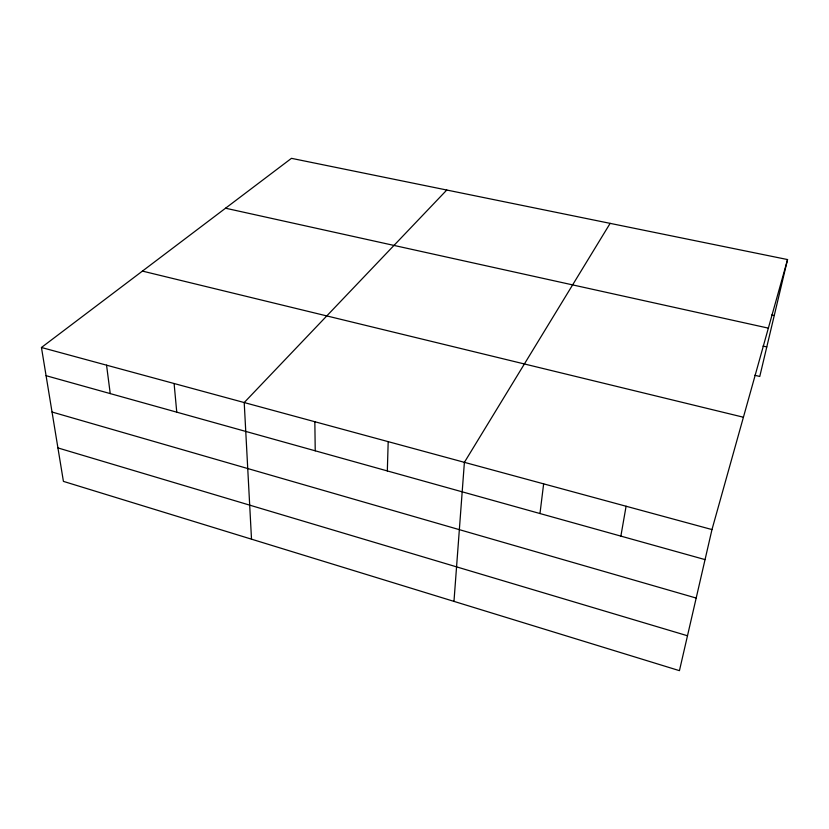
<?xml version="1.0" encoding="UTF-8"?>
<svg xmlns="http://www.w3.org/2000/svg" width="829" height="829" viewBox="0 0 829 829"><rect width="100%" height="100%" fill="white"/><g stroke="black" fill="none" stroke-linecap="round" stroke-linejoin="round"><path stroke-width="1.24" d="M387.33 470.934L388.19 441.65M453.971 601.377L464.395 462.344L610.144 223.364M539.98 513.534L543.637 483.856M620.869 536.114L626.092 506.25M787.55 259.56L711.976 529.565L679.438 670.661L63.418 481.38L41.45 347.496L291.466 158.339L787.55 259.56L759.768 376.459L754.732 375.278M446.779 190.028L244.213 402.552L251.508 539.171M771.747 314.958L774.255 315.507M225.561 208.214L768.359 328.139M763.022 346.097L766.784 346.947M142.433 271.093L743.416 417.225M41.45 347.496L711.976 529.565M46.082 375.692L705.044 559.606M52.04 412.023L696.184 598.051M57.926 447.919L687.479 635.76M106.558 365.174L110.236 393.599M174.1 383.516L176.753 412.168M314.844 421.733L315.227 450.81"/></g></svg>
